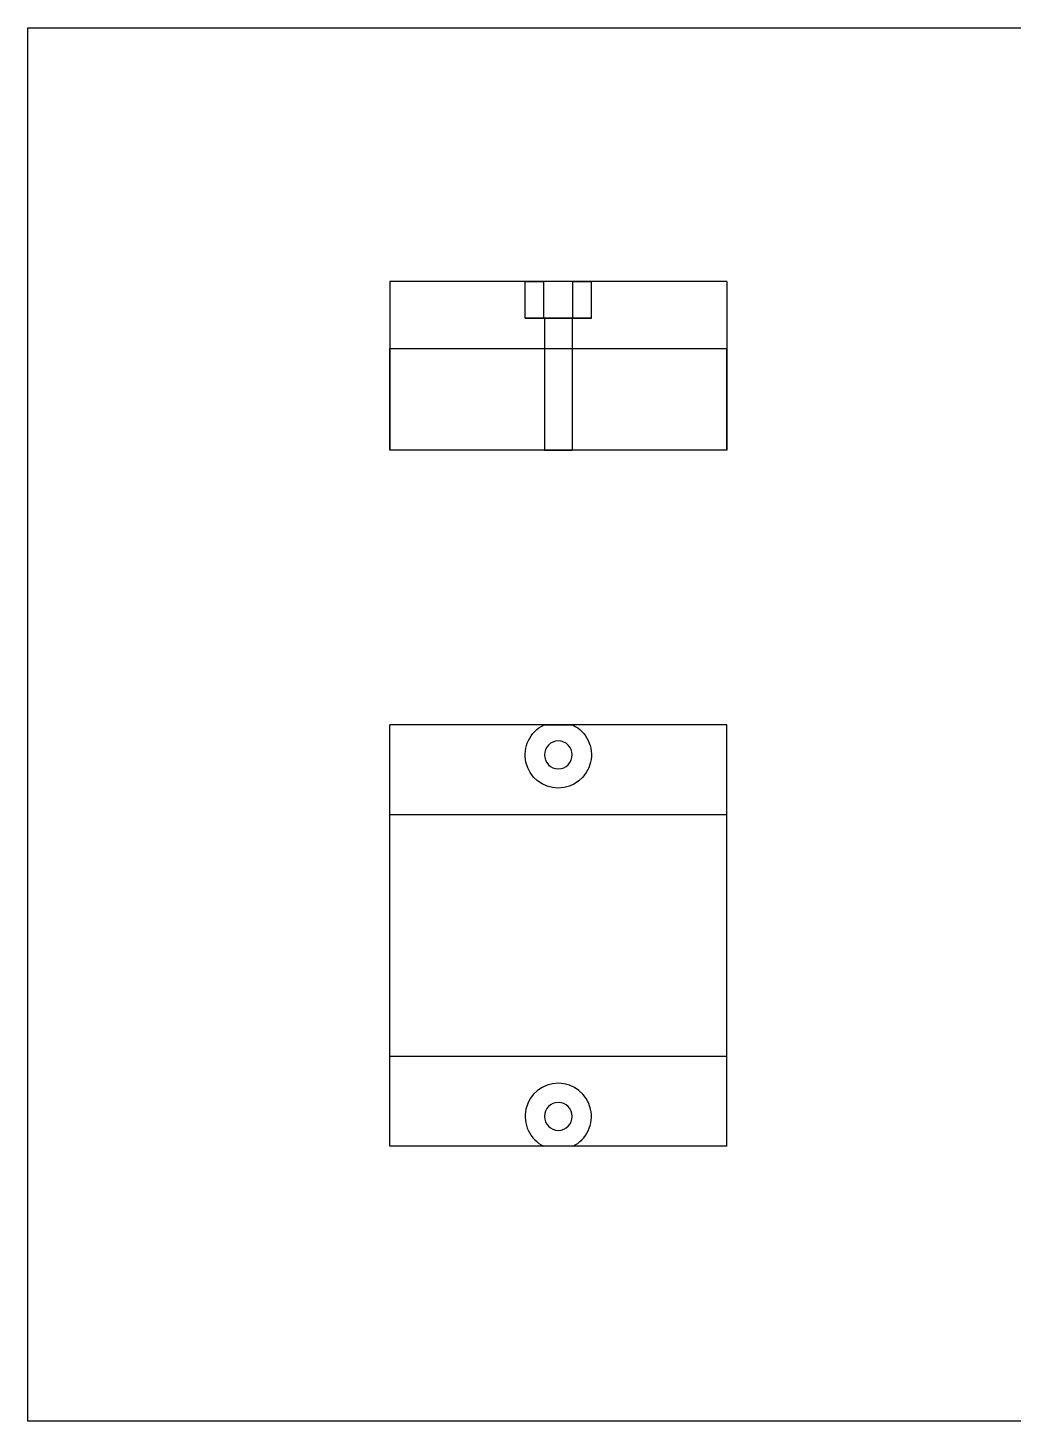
# Model space of a CAD drawing. Extents: x 0 to 296, y 0 to 210.
# Drawn here: x 0.3 to 148.3, y 0.3 to 209.6 of the extents above; entities that cross this region are included whole.
import ezdxf

# ---------------------------------------------------------------- set-up
doc = ezdxf.new("R2010")
doc.units = 0
doc.layers.add('full3', color=7, linetype='CONTINUOUS')

msp = doc.modelspace()

# ---------------------------------------------------------------- linework, layer by layer
at = {"layer": 'full3', "color": 7}
for p, q in [((0.28138, 209.621397), (296.293646, 209.621397)), ((0.28138, 0.27432), (0.28138, 209.621397)), ((0.28138, 209.621397), (0.28138, 209.621397)), ((54.649962, 171.490324), (54.649962, 146.169297)), ((77.793287, 171.490324), (54.649962, 171.490324)), ((54.649962, 171.490324), (54.649962, 146.169297)), ((77.793287, 171.490324), (54.649962, 171.490324)), ((75.013453, 171.490324), (74.982117, 171.490324)), ((74.982117, 171.490324), (74.998044, 171.490324)), ((74.998044, 171.490324), (74.982117, 171.490324)), ((74.982117, 171.490324), (74.998044, 171.490324)), ((74.982117, 166.007424), (74.982117, 171.490324)), ((74.982117, 166.007424), (74.982117, 171.490324)), ((74.998044, 171.490324), (75.045745, 171.490324)), ((75.045745, 171.490324), (74.998044, 171.490324)), ((74.998044, 171.490324), (75.045745, 171.490324)), ((75.10706, 171.490324), (75.013453, 171.490324)), ((75.045745, 171.490324), (75.124891, 171.490324)), ((75.124891, 171.490324), (75.045745, 171.490324)), ((75.045745, 171.490324), (75.124891, 171.490324)), ((75.261764, 171.490324), (75.10706, 171.490324)), ((75.124891, 171.490324), (75.234994, 171.490324)), ((75.234994, 171.490324), (75.124891, 171.490324)), ((75.124891, 171.490324), (75.234994, 171.490324)), ((75.234994, 171.490324), (75.375335, 171.490324)), ((75.375335, 171.490324), (75.234994, 171.490324)), ((75.234994, 171.490324), (75.375335, 171.490324)), ((75.475631, 171.490324), (75.261764, 171.490324)), ((75.375335, 171.490324), (75.545039, 171.490324)), ((75.545039, 171.490324), (75.375335, 171.490324)), ((75.375335, 171.490324), (75.545039, 171.490324)), ((75.745949, 171.490324), (75.475631, 171.490324)), ((75.545039, 171.490324), (75.742998, 171.490324)), ((75.742998, 171.490324), (75.545039, 171.490324)), ((75.545039, 171.490324), (75.742998, 171.490324)), ((75.742998, 171.490324), (75.967958, 171.490324)), ((75.967958, 171.490324), (75.742998, 171.490324)), ((75.742998, 171.490324), (75.967958, 171.490324)), ((76.069329, 171.490324), (75.745949, 171.490324)), ((75.967958, 171.490324), (76.218472, 171.490324)), ((76.218472, 171.490324), (75.967958, 171.490324)), ((75.967958, 171.490324), (76.218472, 171.490324)), ((76.441717, 171.490324), (76.069329, 171.490324)), ((76.218472, 171.490324), (76.492956, 171.490324)), ((76.492956, 171.490324), (76.218472, 171.490324)), ((76.218472, 171.490324), (76.492956, 171.490324)), ((76.858406, 171.490324), (76.441717, 171.490324)), ((76.492956, 171.490324), (76.789636, 171.490324)), ((76.789636, 171.490324), (76.492956, 171.490324)), ((76.492956, 171.490324), (76.789636, 171.490324)), ((76.789636, 171.490324), (77.106618, 171.490324)), ((77.106618, 171.490324), (76.789636, 171.490324)), ((76.789636, 171.490324), (77.106618, 171.490324)), ((77.314176, 171.490324), (76.858406, 171.490324)), ((77.106618, 171.490324), (77.441889, 171.490324)), ((77.441889, 171.490324), (77.106618, 171.490324)), ((77.106618, 171.490324), (77.441889, 171.490324)), ((77.803284, 171.490324), (77.314176, 171.490324)), ((77.441889, 171.490324), (77.793287, 171.490324)), ((77.793287, 171.490324), (77.441889, 171.490324)), ((77.441889, 171.490324), (77.793287, 171.490324)), ((77.793287, 166.007424), (77.793287, 171.490324)), ((77.793287, 166.007424), (77.793287, 171.490324)), ((78.319581, 171.490324), (77.803284, 171.490324)), ((78.856589, 171.490324), (78.319581, 171.490324)), ((79.407528, 171.490324), (78.856589, 171.490324)), ((79.965489, 171.490324), (79.407528, 171.490324)), ((105.281015, 171.490324), (82.13769, 171.490324)), ((82.13769, 171.490324), (82.489088, 171.490324)), ((82.13769, 171.490324), (82.489088, 171.490324)), ((82.489088, 171.490324), (82.13769, 171.490324)), ((82.13769, 166.007424), (82.13769, 171.490324)), ((82.13769, 166.007424), (82.13769, 171.490324)), ((105.281015, 171.490324), (82.13769, 171.490324)), ((82.489088, 171.490324), (82.824359, 171.490324)), ((82.489088, 171.490324), (82.824359, 171.490324)), ((82.824359, 171.490324), (82.489088, 171.490324)), ((82.824359, 171.490324), (83.141341, 171.490324)), ((82.824359, 171.490324), (83.141341, 171.490324)), ((83.141341, 171.490324), (82.824359, 171.490324)), ((83.141341, 171.490324), (83.438021, 171.490324)), ((83.141341, 171.490324), (83.438021, 171.490324)), ((83.438021, 171.490324), (83.141341, 171.490324)), ((83.438021, 171.490324), (83.712505, 171.490324)), ((83.438021, 171.490324), (83.712505, 171.490324)), ((83.712505, 171.490324), (83.438021, 171.490324)), ((83.712505, 171.490324), (83.96302, 171.490324)), ((83.712505, 171.490324), (83.96302, 171.490324)), ((83.96302, 171.490324), (83.712505, 171.490324)), ((83.96302, 171.490324), (84.187979, 171.490324)), ((83.96302, 171.490324), (84.187979, 171.490324)), ((84.187979, 171.490324), (83.96302, 171.490324)), ((84.187979, 171.490324), (84.385938, 171.490324)), ((84.187979, 171.490324), (84.385938, 171.490324)), ((84.385938, 171.490324), (84.187979, 171.490324)), ((84.385938, 171.490324), (84.555642, 171.490324)), ((84.385938, 171.490324), (84.555642, 171.490324)), ((84.555642, 171.490324), (84.385938, 171.490324)), ((84.555642, 171.490324), (84.695984, 171.490324)), ((84.555642, 171.490324), (84.695984, 171.490324)), ((84.695984, 171.490324), (84.555642, 171.490324)), ((84.695984, 171.490324), (84.806086, 171.490324)), ((84.695984, 171.490324), (84.806086, 171.490324)), ((84.806086, 171.490324), (84.695984, 171.490324)), ((84.806086, 171.490324), (84.885232, 171.490324)), ((84.806086, 171.490324), (84.885232, 171.490324)), ((84.885232, 171.490324), (84.806086, 171.490324)), ((84.885232, 171.490324), (84.932933, 171.490324)), ((84.885232, 171.490324), (84.932933, 171.490324)), ((84.932933, 171.490324), (84.885232, 171.490324)), ((84.932933, 171.490324), (84.94886, 171.490324)), ((84.932933, 171.490324), (84.94886, 171.490324)), ((84.94886, 171.490324), (84.932933, 171.490324)), ((84.94886, 166.007424), (84.94886, 171.490324)), ((84.94886, 166.007424), (84.94886, 171.490324)), ((105.281015, 171.490324), (105.281015, 146.169297)), ((105.281015, 171.490324), (105.281015, 146.169297)), ((74.998044, 166.007424), (74.982117, 166.007424)), ((74.982117, 166.007424), (74.998044, 166.007424)), ((75.013453, 166.007424), (74.982117, 166.007424)), ((74.982117, 166.007424), (74.998044, 166.007424)), ((75.045745, 166.007424), (74.998044, 166.007424)), ((74.998044, 166.007424), (75.045745, 166.007424)), ((74.998044, 166.007424), (75.045745, 166.007424)), ((75.10706, 166.007424), (75.013453, 166.007424)), ((75.124891, 166.007424), (75.045745, 166.007424)), ((75.045745, 166.007424), (75.124891, 166.007424)), ((75.045745, 166.007424), (75.124891, 166.007424)), ((75.261764, 166.007424), (75.10706, 166.007424)), ((75.234994, 166.007424), (75.124891, 166.007424)), ((75.124891, 166.007424), (75.234994, 166.007424)), ((75.124891, 166.007424), (75.234994, 166.007424)), ((75.375335, 166.007424), (75.234994, 166.007424)), ((75.234994, 166.007424), (75.375335, 166.007424)), ((75.234994, 166.007424), (75.375335, 166.007424)), ((75.475631, 166.007424), (75.261764, 166.007424)), ((75.545039, 166.007424), (75.375335, 166.007424)), ((75.375335, 166.007424), (75.545039, 166.007424)), ((75.375335, 166.007424), (75.545039, 166.007424)), ((75.745949, 166.007424), (75.475631, 166.007424)), ((75.742998, 166.007424), (75.545039, 166.007424)), ((75.545039, 166.007424), (75.742998, 166.007424)), ((75.545039, 166.007424), (75.742998, 166.007424)), ((75.967958, 166.007424), (75.742998, 166.007424)), ((75.742998, 166.007424), (75.967958, 166.007424)), ((75.742998, 166.007424), (75.967958, 166.007424)), ((76.069329, 166.007424), (75.745949, 166.007424)), ((76.218472, 166.007424), (75.967958, 166.007424)), ((75.967958, 166.007424), (76.218472, 166.007424)), ((75.967958, 166.007424), (76.218472, 166.007424)), ((76.441717, 166.007424), (76.069329, 166.007424)), ((76.492956, 166.007424), (76.218472, 166.007424)), ((76.218472, 166.007424), (76.492956, 166.007424)), ((76.218472, 166.007424), (76.492956, 166.007424)), ((76.858406, 166.007424), (76.441717, 166.007424)), ((76.789636, 166.007424), (76.492956, 166.007424)), ((76.492956, 166.007424), (76.789636, 166.007424)), ((76.492956, 166.007424), (76.789636, 166.007424)), ((77.106618, 166.007424), (76.789636, 166.007424)), ((76.789636, 166.007424), (77.106618, 166.007424)), ((76.789636, 166.007424), (77.106618, 166.007424)), ((77.314176, 166.007424), (76.858406, 166.007424)), ((77.441889, 166.007424), (77.106618, 166.007424)), ((77.106618, 166.007424), (77.441889, 166.007424)), ((77.106618, 166.007424), (77.441889, 166.007424)), ((77.803284, 166.007424), (77.314176, 166.007424)), ((77.793287, 166.007424), (77.441889, 166.007424)), ((77.441889, 166.007424), (77.793287, 166.007424)), ((77.441889, 166.007424), (77.793287, 166.007424)), ((77.793287, 166.007424), (82.13769, 166.007424)), ((82.13769, 166.007424), (77.793287, 166.007424)), ((77.872473, 166.007424), (77.793287, 166.007424)), ((78.319581, 166.007424), (77.803284, 166.007424)), ((77.924948, 166.007424), (77.872473, 166.007424)), ((77.924948, 166.007424), (77.872473, 166.007424)), ((77.872473, 166.007424), (77.872473, 146.169297)), ((77.872473, 166.007424), (77.872473, 146.169297)), ((78.079751, 166.007424), (77.924948, 166.007424)), ((78.079751, 166.007424), (77.924948, 166.007424)), ((78.329099, 166.007424), (78.079751, 166.007424)), ((78.329099, 166.007424), (78.079751, 166.007424)), ((78.856589, 166.007424), (78.319581, 166.007424)), ((78.660513, 166.007424), (78.329099, 166.007424)), ((78.660513, 166.007424), (78.329099, 166.007424)), ((79.057363, 166.007424), (78.660513, 166.007424)), ((79.057363, 166.007424), (78.660513, 166.007424)), ((79.407528, 166.007424), (78.856589, 166.007424)), ((79.499749, 166.007424), (79.057363, 166.007424)), ((79.499749, 166.007424), (79.057363, 166.007424)), ((79.965489, 166.007424), (79.407528, 166.007424)), ((79.965489, 166.007424), (79.499749, 166.007424)), ((79.965489, 166.007424), (79.499749, 166.007424)), ((80.431229, 166.007424), (79.965489, 166.007424)), ((80.431229, 166.007424), (79.965489, 166.007424)), ((80.873614, 166.007424), (80.431229, 166.007424)), ((80.873614, 166.007424), (80.431229, 166.007424)), ((81.270464, 166.007424), (80.873614, 166.007424)), ((81.270464, 166.007424), (80.873614, 166.007424)), ((81.601878, 166.007424), (81.270464, 166.007424)), ((81.601878, 166.007424), (81.270464, 166.007424)), ((81.851226, 166.007424), (81.601878, 166.007424)), ((81.851226, 166.007424), (81.601878, 166.007424)), ((82.00603, 166.007424), (81.851226, 166.007424)), ((82.00603, 166.007424), (81.851226, 166.007424)), ((82.058505, 166.007424), (82.00603, 166.007424)), ((82.058505, 166.007424), (82.00603, 166.007424)), ((82.058505, 166.007424), (82.058505, 146.169297)), ((82.058505, 166.007424), (82.058505, 146.169297)), ((82.13769, 166.007424), (82.058505, 166.007424)), ((82.13769, 166.007424), (82.489088, 166.007424)), ((82.489088, 166.007424), (82.13769, 166.007424)), ((82.13769, 166.007424), (82.489088, 166.007424)), ((82.489088, 166.007424), (82.824359, 166.007424)), ((82.824359, 166.007424), (82.489088, 166.007424)), ((82.489088, 166.007424), (82.824359, 166.007424)), ((82.824359, 166.007424), (83.141341, 166.007424)), ((83.141341, 166.007424), (82.824359, 166.007424)), ((82.824359, 166.007424), (83.141341, 166.007424)), ((83.141341, 166.007424), (83.438021, 166.007424)), ((83.438021, 166.007424), (83.141341, 166.007424)), ((83.141341, 166.007424), (83.438021, 166.007424)), ((83.438021, 166.007424), (83.712505, 166.007424)), ((83.712505, 166.007424), (83.438021, 166.007424)), ((83.438021, 166.007424), (83.712505, 166.007424)), ((83.712505, 166.007424), (83.96302, 166.007424)), ((83.96302, 166.007424), (83.712505, 166.007424)), ((83.712505, 166.007424), (83.96302, 166.007424)), ((83.96302, 166.007424), (84.187979, 166.007424)), ((84.187979, 166.007424), (83.96302, 166.007424)), ((83.96302, 166.007424), (84.187979, 166.007424)), ((84.187979, 166.007424), (84.385938, 166.007424)), ((84.385938, 166.007424), (84.187979, 166.007424)), ((84.187979, 166.007424), (84.385938, 166.007424)), ((84.385938, 166.007424), (84.555642, 166.007424)), ((84.555642, 166.007424), (84.385938, 166.007424)), ((84.385938, 166.007424), (84.555642, 166.007424)), ((84.555642, 166.007424), (84.695984, 166.007424)), ((84.695984, 166.007424), (84.555642, 166.007424)), ((84.555642, 166.007424), (84.695984, 166.007424)), ((84.695984, 166.007424), (84.806086, 166.007424)), ((84.806086, 166.007424), (84.695984, 166.007424)), ((84.695984, 166.007424), (84.806086, 166.007424)), ((84.806086, 166.007424), (84.885232, 166.007424)), ((84.885232, 166.007424), (84.806086, 166.007424)), ((84.806086, 166.007424), (84.885232, 166.007424)), ((84.885232, 166.007424), (84.932933, 166.007424)), ((84.932933, 166.007424), (84.885232, 166.007424)), ((84.885232, 166.007424), (84.932933, 166.007424)), ((84.932933, 166.007424), (84.94886, 166.007424)), ((84.94886, 166.007424), (84.932933, 166.007424)), ((84.932933, 166.007424), (84.94886, 166.007424)), ((54.649962, 161.354735), (54.649962, 161.446649)), ((54.649962, 161.446649), (54.649962, 161.354735)), ((54.649962, 161.446649), (105.281015, 161.446649)), ((54.649962, 161.079892), (54.649962, 161.354735)), ((54.649962, 161.354735), (54.649962, 161.079892)), ((105.281015, 161.354735), (105.281015, 161.446649)), ((105.281015, 161.446649), (105.281015, 161.354735)), ((105.281015, 161.079892), (105.281015, 161.354735)), ((105.281015, 161.354735), (105.281015, 161.079892)), ((54.649962, 160.624911), (54.649962, 161.079892)), ((54.649962, 161.079892), (54.649962, 160.624911)), ((54.649962, 159.994278), (54.649962, 160.624911)), ((54.649962, 160.624911), (54.649962, 159.994278)), ((54.649962, 159.194273), (54.649962, 159.994278)), ((54.649962, 159.994278), (54.649962, 159.194273)), ((54.649962, 158.232872), (54.649962, 159.194273)), ((54.649962, 159.194273), (54.649962, 158.232872)), ((105.281015, 160.624911), (105.281015, 161.079892)), ((105.281015, 161.079892), (105.281015, 160.624911)), ((105.281015, 159.994278), (105.281015, 160.624911)), ((105.281015, 160.624911), (105.281015, 159.994278)), ((105.281015, 159.194273), (105.281015, 159.994278)), ((105.281015, 159.994278), (105.281015, 159.194273)), ((105.281015, 158.232872), (105.281015, 159.194273)), ((105.281015, 159.194273), (105.281015, 158.232872)), ((54.649962, 157.119744), (54.649962, 158.232872)), ((54.649962, 158.232872), (54.649962, 157.119744)), ((54.649962, 155.865854), (54.649962, 157.119744)), ((54.649962, 157.119744), (54.649962, 155.865854)), ((105.281015, 157.119744), (105.281015, 158.232872)), ((105.281015, 158.232872), (105.281015, 157.119744)), ((105.281015, 155.865854), (105.281015, 157.119744)), ((105.281015, 157.119744), (105.281015, 155.865854)), ((54.649962, 154.483785), (54.649962, 155.865854)), ((54.649962, 155.865854), (54.649962, 154.483785)), ((105.281015, 154.483785), (105.281015, 155.865854)), ((105.281015, 155.865854), (105.281015, 154.483785)), ((54.649962, 152.987292), (54.649962, 154.483785)), ((54.649962, 154.483785), (54.649962, 152.987292)), ((54.649962, 151.39128), (54.649962, 152.987292)), ((54.649962, 152.987292), (54.649962, 151.39128)), ((105.281015, 152.987292), (105.281015, 154.483785)), ((105.281015, 154.483785), (105.281015, 152.987292)), ((105.281015, 151.39128), (105.281015, 152.987292)), ((105.281015, 152.987292), (105.281015, 151.39128)), ((54.649962, 149.711678), (54.649962, 151.39128)), ((54.649962, 151.39128), (54.649962, 149.711678)), ((105.281015, 149.711678), (105.281015, 151.39128)), ((105.281015, 151.39128), (105.281015, 149.711678)), ((54.649962, 147.965215), (54.649962, 149.711678)), ((54.649962, 149.711678), (54.649962, 147.965215)), ((105.281015, 147.965215), (105.281015, 149.711678)), ((105.281015, 149.711678), (105.281015, 147.965215)), ((54.649962, 146.169297), (54.649962, 147.965215)), ((54.649962, 147.965215), (54.649962, 146.169297)), ((105.281015, 146.169297), (105.281015, 147.965215)), ((105.281015, 147.965215), (105.281015, 146.169297)), ((105.281015, 146.169297), (54.649962, 146.169297)), ((105.281015, 146.169297), (54.649962, 146.169297)), ((105.281015, 146.169297), (54.649962, 146.169297)), ((105.281015, 146.169297), (54.649962, 146.169297)), ((77.872473, 146.169297), (77.924948, 146.169297)), ((77.924948, 146.169297), (77.872473, 146.169297)), ((77.924948, 146.169297), (78.079751, 146.169297)), ((78.079751, 146.169297), (77.924948, 146.169297)), ((78.079751, 146.169297), (78.329099, 146.169297)), ((78.329099, 146.169297), (78.079751, 146.169297)), ((78.329099, 146.169297), (78.660513, 146.169297)), ((78.660513, 146.169297), (78.329099, 146.169297)), ((78.660513, 146.169297), (79.057363, 146.169297)), ((79.057363, 146.169297), (78.660513, 146.169297)), ((79.057363, 146.169297), (79.499749, 146.169297)), ((79.499749, 146.169297), (79.057363, 146.169297)), ((79.499749, 146.169297), (79.965489, 146.169297)), ((79.965489, 146.169297), (79.499749, 146.169297)), ((79.965489, 146.169297), (80.431229, 146.169297)), ((80.431229, 146.169297), (79.965489, 146.169297)), ((80.431229, 146.169297), (80.873614, 146.169297)), ((80.873614, 146.169297), (80.431229, 146.169297)), ((80.873614, 146.169297), (81.270464, 146.169297)), ((81.270464, 146.169297), (80.873614, 146.169297)), ((81.270464, 146.169297), (81.601878, 146.169297)), ((81.601878, 146.169297), (81.270464, 146.169297)), ((81.601878, 146.169297), (81.851226, 146.169297)), ((81.851226, 146.169297), (81.601878, 146.169297)), ((81.851226, 146.169297), (82.00603, 146.169297)), ((82.00603, 146.169297), (81.851226, 146.169297)), ((82.00603, 146.169297), (82.058505, 146.169297)), ((82.058505, 146.169297), (82.00603, 146.169297)), ((54.649962, 91.390645), (54.649962, 104.873095)), ((105.281015, 104.873095), (54.649962, 104.873095)), ((54.649962, 41.570528), (54.649962, 104.873095)), ((77.793287, 104.873095), (54.649962, 104.873095)), ((77.793287, 104.873095), (82.13769, 104.873095)), ((105.281015, 104.873095), (82.13769, 104.873095)), ((105.281015, 91.390645), (105.281015, 104.873095)), ((105.281015, 41.570528), (105.281015, 104.873095)), ((77.872473, 100.387086), (77.872473, 100.387086)), ((77.872473, 100.387086), (77.872473, 100.387086)), ((54.649962, 90.40133), (54.649962, 91.390645)), ((105.281015, 91.390645), (54.649962, 91.390645)), ((54.649962, 88.728647), (54.649962, 90.40133)), ((105.281015, 90.40133), (105.281015, 91.390645)), ((105.281015, 88.728647), (105.281015, 90.40133)), ((54.649962, 86.439287), (54.649962, 88.728647)), ((105.281015, 86.439287), (105.281015, 88.728647)), ((54.649962, 83.624267), (54.649962, 86.439287)), ((105.281015, 83.624267), (105.281015, 86.439287)), ((54.649962, 80.395497), (54.649962, 83.624267)), ((105.281015, 80.395497), (105.281015, 83.624267)), ((54.649962, 76.881427), (54.649962, 80.395497)), ((105.281015, 76.881427), (105.281015, 80.395497)), ((54.649962, 73.221811), (54.649962, 76.881427)), ((105.281015, 73.221811), (105.281015, 76.881427)), ((54.649962, 69.562195), (54.649962, 73.221811)), ((105.281015, 69.562195), (105.281015, 73.221811)), ((54.649962, 66.048125), (54.649962, 69.562195)), ((105.281015, 66.048125), (105.281015, 69.562195)), ((54.649962, 62.819355), (54.649962, 66.048125)), ((105.281015, 62.819355), (105.281015, 66.048125)), ((54.649962, 60.004335), (54.649962, 62.819355)), ((105.281015, 60.004335), (105.281015, 62.819355)), ((54.649962, 57.714975), (54.649962, 60.004335)), ((105.281015, 57.714975), (105.281015, 60.004335)), ((54.649962, 56.042292), (54.649962, 57.714975)), ((105.281015, 56.042292), (105.281015, 57.714975)), ((54.649962, 55.052978), (54.649962, 56.042292)), ((54.649962, 41.570528), (54.649962, 55.052978)), ((105.281015, 55.052978), (54.649962, 55.052978)), ((105.281015, 55.052978), (105.281015, 56.042292)), ((105.281015, 41.570528), (105.281015, 55.052978)), ((77.872473, 46.056536), (77.872473, 46.056536)), ((77.872473, 46.056536), (77.872473, 46.056536)), ((105.281015, 41.570528), (54.649962, 41.570528)), ((77.793287, 41.570528), (54.649962, 41.570528)), ((82.13769, 41.570528), (77.793287, 41.570528)), ((105.281015, 41.570528), (82.13769, 41.570528)), ((296.293646, 0.27432), (0.28138, 0.27432))]:
    msp.add_line(p, q, dxfattribs=at)
for points in [[(79.965489, 171.490324), (79.216093, 171.490324), (78.467816, 171.490324), (77.793287, 171.490324)], [(81.074388, 171.490324), (80.708408, 171.490324), (80.338774, 171.490324), (79.965489, 171.490324)], [(82.13769, 171.490324), (81.463161, 171.490324), (80.714884, 171.490324), (79.965489, 171.490324)], [(81.611396, 171.490324), (81.432394, 171.490324), (81.253391, 171.490324), (81.074388, 171.490324)], [(82.127694, 171.490324), (81.955595, 171.490324), (81.783496, 171.490324), (81.611396, 171.490324)], [(82.616802, 171.490324), (82.453766, 171.490324), (82.29073, 171.490324), (82.127694, 171.490324)], [(83.072571, 171.490324), (82.920644, 171.490324), (82.768721, 171.490324), (82.616802, 171.490324)], [(83.48926, 171.490324), (83.350364, 171.490324), (83.211467, 171.490324), (83.072571, 171.490324)], [(83.861648, 171.490324), (83.737522, 171.490324), (83.613393, 171.490324), (83.48926, 171.490324)], [(84.185029, 171.490324), (84.077235, 171.490324), (83.969441, 171.490324), (83.861648, 171.490324)], [(84.455347, 171.490324), (84.36524, 171.490324), (84.275135, 171.490324), (84.185029, 171.490324)], [(84.669213, 171.490324), (84.597924, 171.490324), (84.526636, 171.490324), (84.455347, 171.490324)], [(84.823917, 171.490324), (84.772349, 171.490324), (84.720781, 171.490324), (84.669213, 171.490324)], [(84.917524, 171.490324), (84.886322, 171.490324), (84.85512, 171.490324), (84.823917, 171.490324)], [(84.94886, 171.490324), (84.938415, 171.490324), (84.92797, 171.490324), (84.917524, 171.490324)], [(79.965489, 166.007424), (79.245327, 166.007424), (78.526122, 166.007424), (77.872473, 166.007424)], [(77.872473, 166.007424), (77.876858, 166.007424), (77.881243, 166.007424), (77.885629, 166.007424)], [(77.872473, 166.007424), (77.876858, 166.007424), (77.881243, 166.007424), (77.885629, 166.007424)], [(77.885629, 166.007424), (77.898738, 166.007424), (77.911844, 166.007424), (77.924948, 166.007424)], [(77.885629, 166.007424), (77.898738, 166.007424), (77.911844, 166.007424), (77.924948, 166.007424)], [(77.924948, 166.007424), (77.946608, 166.007424), (77.96827, 166.007424), (77.989931, 166.007424)], [(77.924948, 166.007424), (77.946608, 166.007424), (77.96827, 166.007424), (77.989931, 166.007424)], [(77.989931, 166.007424), (78.019871, 166.007424), (78.049811, 166.007424), (78.079751, 166.007424)], [(77.989931, 166.007424), (78.019871, 166.007424), (78.049811, 166.007424), (78.079751, 166.007424)], [(78.079751, 166.007424), (78.117592, 166.007424), (78.155435, 166.007424), (78.193282, 166.007424)], [(78.079751, 166.007424), (78.117592, 166.007424), (78.155435, 166.007424), (78.193282, 166.007424)], [(78.193282, 166.007424), (78.238558, 166.007424), (78.28383, 166.007424), (78.329099, 166.007424)], [(78.193282, 166.007424), (78.238558, 166.007424), (78.28383, 166.007424), (78.329099, 166.007424)], [(78.329099, 166.007424), (78.381232, 166.007424), (78.433368, 166.007424), (78.485507, 166.007424)], [(78.329099, 166.007424), (78.381232, 166.007424), (78.433368, 166.007424), (78.485507, 166.007424)], [(78.485507, 166.007424), (78.543839, 166.007424), (78.602174, 166.007424), (78.660513, 166.007424)], [(78.485507, 166.007424), (78.543839, 166.007424), (78.602174, 166.007424), (78.660513, 166.007424)], [(78.660513, 166.007424), (78.72432, 166.007424), (78.788127, 166.007424), (78.851934, 166.007424)], [(78.660513, 166.007424), (78.72432, 166.007424), (78.788127, 166.007424), (78.851934, 166.007424)], [(78.851934, 166.007424), (78.920413, 166.007424), (78.988889, 166.007424), (79.057363, 166.007424)], [(78.851934, 166.007424), (78.920413, 166.007424), (78.988889, 166.007424), (79.057363, 166.007424)], [(79.057363, 166.007424), (79.129645, 166.007424), (79.201927, 166.007424), (79.274209, 166.007424)], [(79.057363, 166.007424), (79.129645, 166.007424), (79.201927, 166.007424), (79.274209, 166.007424)], [(79.274209, 166.007424), (79.349389, 166.007424), (79.424569, 166.007424), (79.499749, 166.007424)], [(79.274209, 166.007424), (79.349389, 166.007424), (79.424569, 166.007424), (79.499749, 166.007424)], [(79.499749, 166.007424), (79.653462, 166.007424), (79.808708, 166.007424), (79.965489, 166.007424)], [(79.499749, 166.007424), (79.653462, 166.007424), (79.808708, 166.007424), (79.965489, 166.007424)], [(82.058505, 166.007424), (81.404856, 166.007424), (80.685651, 166.007424), (79.965489, 166.007424)], [(79.965489, 166.007424), (80.043603, 166.007424), (80.121718, 166.007424), (80.199832, 166.007424)], [(81.074388, 166.007424), (80.708408, 166.007424), (80.338774, 166.007424), (79.965489, 166.007424)], [(79.965489, 166.007424), (80.043603, 166.007424), (80.121718, 166.007424), (80.199832, 166.007424)], [(80.199832, 166.007424), (80.355191, 166.007424), (80.507503, 166.007424), (80.656768, 166.007424)], [(80.199832, 166.007424), (80.355191, 166.007424), (80.507503, 166.007424), (80.656768, 166.007424)], [(80.656768, 166.007424), (80.72905, 166.007424), (80.801332, 166.007424), (80.873614, 166.007424)], [(80.656768, 166.007424), (80.72905, 166.007424), (80.801332, 166.007424), (80.873614, 166.007424)], [(80.873614, 166.007424), (80.942089, 166.007424), (81.010565, 166.007424), (81.079043, 166.007424)], [(80.873614, 166.007424), (80.942089, 166.007424), (81.010565, 166.007424), (81.079043, 166.007424)], [(81.611396, 166.007424), (81.432394, 166.007424), (81.253391, 166.007424), (81.074388, 166.007424)], [(81.079043, 166.007424), (81.14285, 166.007424), (81.206657, 166.007424), (81.270464, 166.007424)], [(81.079043, 166.007424), (81.14285, 166.007424), (81.206657, 166.007424), (81.270464, 166.007424)], [(81.270464, 166.007424), (81.328802, 166.007424), (81.387138, 166.007424), (81.44547, 166.007424)], [(81.270464, 166.007424), (81.328802, 166.007424), (81.387138, 166.007424), (81.44547, 166.007424)], [(81.44547, 166.007424), (81.497609, 166.007424), (81.549746, 166.007424), (81.601878, 166.007424)], [(81.44547, 166.007424), (81.497609, 166.007424), (81.549746, 166.007424), (81.601878, 166.007424)], [(81.601878, 166.007424), (81.647147, 166.007424), (81.692419, 166.007424), (81.737695, 166.007424)], [(81.601878, 166.007424), (81.647147, 166.007424), (81.692419, 166.007424), (81.737695, 166.007424)], [(82.127694, 166.007424), (81.955595, 166.007424), (81.783496, 166.007424), (81.611396, 166.007424)], [(81.737695, 166.007424), (81.775542, 166.007424), (81.813385, 166.007424), (81.851226, 166.007424)], [(81.737695, 166.007424), (81.775542, 166.007424), (81.813385, 166.007424), (81.851226, 166.007424)], [(81.851226, 166.007424), (81.881166, 166.007424), (81.911106, 166.007424), (81.941047, 166.007424)], [(81.851226, 166.007424), (81.881166, 166.007424), (81.911106, 166.007424), (81.941047, 166.007424)], [(81.941047, 166.007424), (81.962707, 166.007424), (81.984369, 166.007424), (82.00603, 166.007424)], [(81.941047, 166.007424), (81.962707, 166.007424), (81.984369, 166.007424), (82.00603, 166.007424)], [(82.00603, 166.007424), (82.019133, 166.007424), (82.032239, 166.007424), (82.045348, 166.007424)], [(82.00603, 166.007424), (82.019133, 166.007424), (82.032239, 166.007424), (82.045348, 166.007424)], [(82.045348, 166.007424), (82.049734, 166.007424), (82.054119, 166.007424), (82.058505, 166.007424)], [(82.045348, 166.007424), (82.049734, 166.007424), (82.054119, 166.007424), (82.058505, 166.007424)], [(82.616802, 166.007424), (82.453766, 166.007424), (82.29073, 166.007424), (82.127694, 166.007424)], [(83.072571, 166.007424), (82.920644, 166.007424), (82.768721, 166.007424), (82.616802, 166.007424)], [(83.48926, 166.007424), (83.350364, 166.007424), (83.211467, 166.007424), (83.072571, 166.007424)], [(83.861648, 166.007424), (83.737522, 166.007424), (83.613393, 166.007424), (83.48926, 166.007424)], [(84.185029, 166.007424), (84.077235, 166.007424), (83.969441, 166.007424), (83.861648, 166.007424)], [(84.455347, 166.007424), (84.36524, 166.007424), (84.275135, 166.007424), (84.185029, 166.007424)], [(84.669213, 166.007424), (84.597924, 166.007424), (84.526636, 166.007424), (84.455347, 166.007424)], [(84.823917, 166.007424), (84.772349, 166.007424), (84.720781, 166.007424), (84.669213, 166.007424)], [(84.917524, 166.007424), (84.886322, 166.007424), (84.85512, 166.007424), (84.823917, 166.007424)], [(84.94886, 166.007424), (84.938415, 166.007424), (84.92797, 166.007424), (84.917524, 166.007424)], [(77.885629, 146.169297), (77.881243, 146.169297), (77.876858, 146.169297), (77.872473, 146.169297)], [(77.872473, 146.169297), (77.876858, 146.169297), (77.881243, 146.169297), (77.885629, 146.169297)], [(77.924948, 146.169297), (77.911844, 146.169297), (77.898738, 146.169297), (77.885629, 146.169297)], [(77.885629, 146.169297), (77.898738, 146.169297), (77.911845, 146.169297), (77.924948, 146.169297)], [(77.989931, 146.169297), (77.96827, 146.169297), (77.946608, 146.169297), (77.924948, 146.169297)], [(77.924948, 146.169297), (77.946609, 146.169297), (77.96827, 146.169297), (77.989931, 146.169297)], [(78.079751, 146.169297), (78.049811, 146.169297), (78.019871, 146.169297), (77.989931, 146.169297)], [(77.989931, 146.169297), (78.019871, 146.169297), (78.049811, 146.169297), (78.079751, 146.169297)], [(78.193282, 146.169297), (78.155435, 146.169297), (78.117592, 146.169297), (78.079751, 146.169297)], [(78.079751, 146.169297), (78.117591, 146.169297), (78.155435, 146.169297), (78.193282, 146.169297)], [(78.329099, 146.169297), (78.28383, 146.169297), (78.238558, 146.169297), (78.193282, 146.169297)], [(78.193282, 146.169297), (78.238558, 146.169297), (78.28383, 146.169297), (78.329099, 146.169297)], [(78.485507, 146.169297), (78.433368, 146.169297), (78.381232, 146.169297), (78.329099, 146.169297)], [(78.329099, 146.169297), (78.381232, 146.169297), (78.433368, 146.169297), (78.485507, 146.169297)], [(78.660513, 146.169297), (78.602175, 146.169297), (78.543839, 146.169297), (78.485507, 146.169297)], [(78.485507, 146.169297), (78.543839, 146.169297), (78.602174, 146.169297), (78.660513, 146.169297)], [(78.851934, 146.169297), (78.788127, 146.169297), (78.72432, 146.169297), (78.660513, 146.169297)], [(78.660513, 146.169297), (78.72432, 146.169297), (78.788127, 146.169297), (78.851934, 146.169297)], [(79.057363, 146.169297), (78.988889, 146.169297), (78.920413, 146.169297), (78.851934, 146.169297)], [(78.851934, 146.169297), (78.920413, 146.169297), (78.988889, 146.169297), (79.057363, 146.169297)], [(79.274209, 146.169297), (79.201927, 146.169297), (79.129645, 146.169297), (79.057363, 146.169297)], [(79.057363, 146.169297), (79.129645, 146.169297), (79.201927, 146.169297), (79.274209, 146.169297)], [(79.731146, 146.169297), (79.575786, 146.169297), (79.423474, 146.169297), (79.274209, 146.169297)], [(79.274209, 146.169297), (79.349389, 146.169297), (79.424569, 146.169297), (79.499749, 146.169297)], [(79.499749, 146.169297), (79.653462, 146.169297), (79.808708, 146.169297), (79.965489, 146.169297)], [(79.965489, 146.169297), (79.887374, 146.169297), (79.80926, 146.169297), (79.731146, 146.169297)], [(80.431229, 146.169297), (80.277515, 146.169297), (80.122269, 146.169297), (79.965489, 146.169297)], [(79.965489, 146.169297), (80.043603, 146.169297), (80.121718, 146.169297), (80.199832, 146.169297)], [(80.199832, 146.169297), (80.355191, 146.169297), (80.507503, 146.169297), (80.656768, 146.169297)], [(80.656768, 146.169297), (80.581588, 146.169297), (80.506408, 146.169297), (80.431229, 146.169297)], [(80.873614, 146.169297), (80.801332, 146.169297), (80.72905, 146.169297), (80.656768, 146.169297)], [(80.656768, 146.169297), (80.72905, 146.169297), (80.801332, 146.169297), (80.873614, 146.169297)], [(81.079043, 146.169297), (81.010564, 146.169297), (80.942089, 146.169297), (80.873614, 146.169297)], [(80.873614, 146.169297), (80.942089, 146.169297), (81.010565, 146.169297), (81.079043, 146.169297)], [(81.270464, 146.169297), (81.206657, 146.169297), (81.14285, 146.169297), (81.079043, 146.169297)], [(81.079043, 146.169297), (81.14285, 146.169297), (81.206657, 146.169297), (81.270464, 146.169297)], [(81.44547, 146.169297), (81.387138, 146.169297), (81.328803, 146.169297), (81.270464, 146.169297)], [(81.270464, 146.169297), (81.328802, 146.169297), (81.387138, 146.169297), (81.44547, 146.169297)], [(81.601878, 146.169297), (81.549745, 146.169297), (81.497609, 146.169297), (81.44547, 146.169297)], [(81.44547, 146.169297), (81.497609, 146.169297), (81.549746, 146.169297), (81.601878, 146.169297)], [(81.737695, 146.169297), (81.692419, 146.169297), (81.647147, 146.169297), (81.601878, 146.169297)], [(81.601878, 146.169297), (81.647147, 146.169297), (81.692419, 146.169297), (81.737695, 146.169297)], [(81.851226, 146.169297), (81.813385, 146.169297), (81.775542, 146.169297), (81.737695, 146.169297)], [(81.737695, 146.169297), (81.775542, 146.169297), (81.813385, 146.169297), (81.851226, 146.169297)], [(81.941047, 146.169297), (81.911106, 146.169297), (81.881166, 146.169297), (81.851226, 146.169297)], [(81.851226, 146.169297), (81.881166, 146.169297), (81.911106, 146.169297), (81.941047, 146.169297)], [(82.00603, 146.169297), (81.984369, 146.169297), (81.962707, 146.169297), (81.941047, 146.169297)], [(81.941047, 146.169297), (81.962707, 146.169297), (81.984369, 146.169297), (82.00603, 146.169297)], [(82.045348, 146.169297), (82.032239, 146.169297), (82.019133, 146.169297), (82.00603, 146.169297)], [(82.00603, 146.169297), (82.019133, 146.169297), (82.032239, 146.169297), (82.045348, 146.169297)], [(82.058505, 146.169297), (82.054119, 146.169297), (82.049734, 146.169297), (82.045348, 146.169297)], [(82.045348, 146.169297), (82.049734, 146.169297), (82.054119, 146.169297), (82.058505, 146.169297)], [(75.108299, 99.272528), (74.588875, 101.537134), (75.702647, 103.860331), (77.793287, 104.873095)], [(75.108299, 99.272528), (74.588875, 101.537134), (75.702647, 103.860331), (77.793287, 104.873095)], [(82.13769, 104.873095), (84.22833, 103.860331), (85.342102, 101.537134), (84.822679, 99.272528)], [(82.13769, 104.873095), (84.22833, 103.860331), (85.342102, 101.537134), (84.822679, 99.272528)], [(79.965489, 102.480557), (78.809548, 102.480557), (77.872473, 101.543278), (77.872473, 100.387086)], [(79.965489, 102.480557), (78.809548, 102.480557), (77.872473, 101.543278), (77.872473, 100.387086)], [(82.058505, 100.387086), (82.058505, 101.543278), (81.121429, 102.480557), (79.965489, 102.480557)], [(82.058505, 100.387086), (82.058505, 101.543278), (81.121429, 102.480557), (79.965489, 102.480557)], [(79.965489, 95.402632), (77.642556, 95.402632), (75.627722, 97.007921), (75.108299, 99.272528)], [(79.965489, 95.402632), (77.642556, 95.402632), (75.627722, 97.007921), (75.108299, 99.272528)], [(77.872473, 100.387086), (77.872473, 99.230894), (78.809548, 98.293615), (79.965489, 98.293615)], [(77.872473, 100.387086), (77.872473, 99.230894), (78.809548, 98.293615), (79.965489, 98.293615)], [(79.965489, 98.293615), (81.121429, 98.293615), (82.058505, 99.230894), (82.058505, 100.387086)], [(79.965489, 98.293615), (81.121429, 98.293615), (82.058505, 99.230894), (82.058505, 100.387086)], [(84.822679, 99.272528), (84.303255, 97.007921), (82.288421, 95.402632), (79.965489, 95.402632)], [(84.822679, 99.272528), (84.303255, 97.007921), (82.288421, 95.402632), (79.965489, 95.402632)], [(79.965489, 51.04099), (77.642556, 51.04099), (75.627722, 49.435701), (75.108299, 47.171094)], [(79.965489, 51.04099), (77.642556, 51.04099), (75.627722, 49.435701), (75.108299, 47.171094)], [(84.822679, 47.171094), (84.303255, 49.435701), (82.288421, 51.04099), (79.965489, 51.04099)], [(84.822679, 47.171094), (84.303255, 49.435701), (82.288421, 51.04099), (79.965489, 51.04099)], [(79.965489, 48.150007), (78.809548, 48.150007), (77.872473, 47.212728), (77.872473, 46.056536)], [(79.965489, 48.150007), (78.809548, 48.150007), (77.872473, 47.212728), (77.872473, 46.056536)], [(82.058505, 46.056536), (82.058505, 47.212728), (81.121429, 48.150007), (79.965489, 48.150007)], [(82.058505, 46.056536), (82.058505, 47.212728), (81.121429, 48.150007), (79.965489, 48.150007)], [(75.108299, 47.171094), (74.588875, 44.906488), (75.702647, 42.583291), (77.793287, 41.570528)], [(75.108299, 47.171094), (74.588875, 44.906488), (75.702647, 42.583291), (77.793287, 41.570528)], [(77.872473, 46.056536), (77.872473, 44.900344), (78.809548, 43.963066), (79.965489, 43.963066)], [(77.872473, 46.056536), (77.872473, 44.900344), (78.809548, 43.963066), (79.965489, 43.963066)], [(79.965489, 43.963066), (81.121429, 43.963066), (82.058505, 44.900344), (82.058505, 46.056536)], [(79.965489, 43.963066), (81.121429, 43.963066), (82.058505, 44.900344), (82.058505, 46.056536)], [(82.13769, 41.570528), (84.22833, 42.583291), (85.342102, 44.906488), (84.822679, 47.171094)], [(82.13769, 41.570528), (84.22833, 42.583291), (85.342102, 44.906488), (84.822679, 47.171094)]]:
    msp.add_open_spline(points, degree=3, dxfattribs=at)

doc.saveas('drawing.dxf')
